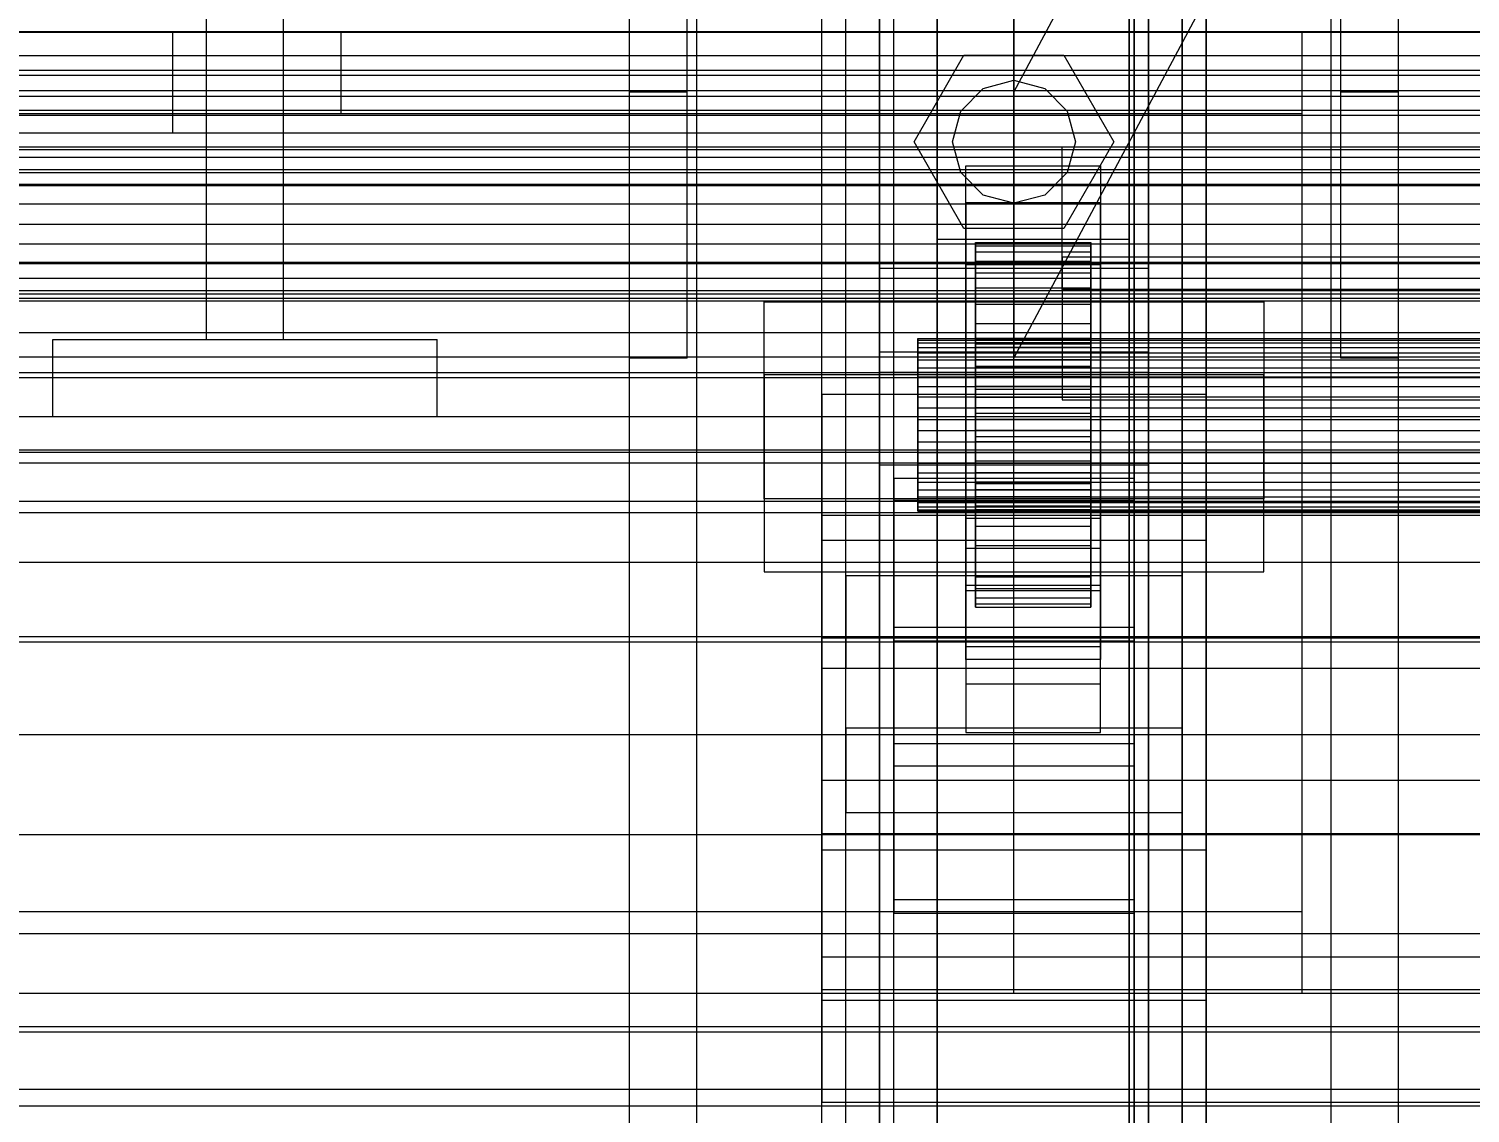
# Model space of a CAD drawing. Header units: millimetres. Extents: x -2500 to 58855, y -53268 to 6837.
# Drawn here: x -532.5 to -382.5, y -35012.5 to -34899.7 of the extents above; entities that cross this region are included whole.
import ezdxf

# ---------------------------------------------------------------- set-up
doc = ezdxf.new("R2010")
doc.units = ezdxf.units.MM
for name, color, linetype, lineweight in [('COTAS_O', 1, 'Continuous', 0), ('COTAS_R', 1, 'Continuous', 0), ('frontal_briquetadora', 7, 'Continuous', 0), ('frontal_C01', 7, 'Continuous', 0), ('frontal_C02', 7, 'Continuous', 0), ('frontal_C03', 7, 'Continuous', 0), ('frontal_mezcladora', 7, 'Continuous', 0), ('frontal_secador', 7, 'Continuous', 0)]:
    doc.layers.add(name, color=color, linetype=linetype, lineweight=lineweight)
doc.dimstyles.new('R19_100', dxfattribs={"dimtxt": 250, "dimasz": 150, "dimexe": 150, "dimexo": 80, "dimgap": 100, "dimtad": 1, "dimtih": 1, "dimtoh": 1, "dimdsep": 46, "dimcen": 0.09, "dimadec": 0, "dimazin": 0, "dimtfac": 1, "dimtdec": 4, "dimtofl": 0, "dimtmove": 0, "dimatfit": 3, "dimfxl": 1, "dimtolj": 1, "dimtzin": 0, "dimarcsym": 0})

# ---------------------------------------------------------------- blocks, each defined once
blk = doc.blocks.new('*D37')
at = {"layer": 'COTAS_R', "color": 0, "lineweight": -2, "transparency": 16777216}
for p, q in [((-1750, -35420), (-1750, -34450)), ((2600, -35420), (2600, -34450)), ((-1600, -34600), (2450, -34600))]:
    blk.add_line(p, q, dxfattribs=at)
at = {"layer": 'COTAS_R', "color": 0, "transparency": 16777216}
for points in [[(-1600, -34575), (-1600, -34625), (-1750, -34600)], [(2450, -34575), (2450, -34625), (2600, -34600)]]:
    blk.add_solid(points, dxfattribs=at)
at = {"layer": 'Defpoints', "color": 0, "transparency": 16777216}
for p in [(2600, -34600), (-1750, -35500), (2600, -35500)]:
    blk.add_point(p, dxfattribs=at)
blk = doc.blocks.new('*D42')
at = {"layer": 'COTAS_O', "color": 0, "lineweight": -2, "transparency": 16777216}
for p, q in [((-570, -33700), (200, -33700)), ((50, -34750), (50, -33850)), ((-570, -34900), (200, -34900))]:
    blk.add_line(p, q, dxfattribs=at)
at = {"layer": 'COTAS_O', "color": 0, "transparency": 16777216}
for points in [[(25, -33850), (75, -33850), (50, -33700)], [(25, -34750), (75, -34750), (50, -34900)]]:
    blk.add_solid(points, dxfattribs=at)
at = {"layer": 'Defpoints', "color": 0, "transparency": 16777216}
for p in [(-650, -33700), (50, -33700), (-650, -34900)]:
    blk.add_point(p, dxfattribs=at)
blk = doc.blocks.new('*D43')
at = {"layer": 'COTAS_O', "color": 0, "lineweight": -2, "transparency": 16777216}
for p, q in [((-650, -34820), (-650, -34050)), ((650, -34820), (650, -34050)), ((-500, -34200), (500, -34200))]:
    blk.add_line(p, q, dxfattribs=at)
at = {"layer": 'COTAS_O', "color": 0, "transparency": 16777216}
for points in [[(-500, -34175), (-500, -34225), (-650, -34200)], [(500, -34175), (500, -34225), (650, -34200)]]:
    blk.add_solid(points, dxfattribs=at)
at = {"layer": 'Defpoints', "color": 0, "transparency": 16777216}
for p in [(650, -34200), (-650, -34900), (650, -34900)]:
    blk.add_point(p, dxfattribs=at)

msp = doc.modelspace()

# ---------------------------------------------------------------- linework, layer by layer
at = {"layer": 'frontal_briquetadora'}
for p, q in [((-430, -35000), (-430, -34710)), ((-514, -34932), (-514, -34768)), ((-506, -34932), (-506, -34768)), ((-530, -34932), (-490, -34932)), ((-530, -34940), (-530, -34932)), ((-514, -34932), (-506, -34932)), ((-490, -34940), (-490, -34932)), ((-1330, -34940), (340, -34940)), ((-530, -34940), (-490, -34940)), ((-1330, -34950), (340, -34950)), ((-1330, -35000), (490, -35000)), ((-430, -35000), (-315, -35000)), ((-1330, -35010), (490, -35010))]:
    msp.add_line(p, q, dxfattribs=at)
at = {"layer": 'frontal_C01'}
for p, q in [((-470, -35975), (-470, -34088.498)), ((-463, -35975), (-463, -34088.498)), ((-397, -35975), (-397, -34088.498)), ((-390, -35975), (-390, -34088.498)), ((-442.5, -34948.719), (-442.5, -34289.775)), ((-417.5, -34289.775), (-417.5, -34948.719)), ((-442.5, -34974.088), (-442.5, -34315.145)), ((-417.5, -34974.088), (-417.5, -34315.145)), ((-450, -34937.719), (-450, -34553.51)), ((-410, -34553.51), (-410, -34937.719)), ((-450, -34985.087), (-450, -34600.878)), ((-410, -34985.087), (-410, -34600.878)), ((-450, -35051.931), (-450, -34667.722)), ((-410, -34667.722), (-410, -35051.931)), ((-447.5, -34956.601), (-447.5, -34681.867)), ((-412.5, -34681.867), (-412.5, -34956.601)), ((-447.5, -34966.206), (-447.5, -34691.472)), ((-412.5, -34966.206), (-412.5, -34691.472)), ((-450, -35089.826), (-450, -34705.616)), ((-410, -35089.826), (-410, -34705.616)), ((-438, -34921.581), (-438, -34775.467)), ((-418, -34775.467), (-418, -34921.581)), ((-438, -34781.871), (-438, -34927.984)), ((-418, -34927.984), (-418, -34781.871)), ((-470, -34933.934), (-470, -34830.934)), ((-464, -34933.934), (-464, -34830.934)), ((-430, -34933.934), (-375, -34830.934)), ((-430, -34830.934), (-430, -34933.934)), ((-396, -34933.934), (-396, -34830.934)), ((-390, -34933.934), (-390, -34830.934)), ((-444, -34935.427), (-444, -34840.795)), ((-416, -34840.795), (-416, -34935.427)), ((-444, -34850.401), (-444, -34945.033)), ((-416, -34945.033), (-416, -34850.401)), ((-470, -35975), (-470, -34888.934)), ((-463, -35975), (-463, -34888.934)), ((-397, -35975), (-397, -34888.934)), ((-390, -35975), (-390, -34888.934)), ((-440.4, -34911.434), (-435.2, -34902.427)), ((-435.2, -34902.427), (-424.8, -34902.427)), ((-424.8, -34902.427), (-419.6, -34911.434)), ((-433.2, -34905.891), (-430, -34905.034)), ((-430, -34905.034), (-426.8, -34905.891)), ((-435.543, -34908.234), (-433.2, -34905.891)), ((-426.8, -34905.891), (-424.457, -34908.234)), ((-436.4, -34911.434), (-435.543, -34908.234)), ((-424.457, -34908.234), (-423.6, -34911.434)), ((-435.2, -34920.44), (-440.4, -34911.434)), ((-435.543, -34914.634), (-436.4, -34911.434)), ((-419.6, -34911.434), (-424.8, -34920.44)), ((-423.6, -34911.434), (-424.457, -34914.634)), ((-435, -34917.791), (-435, -34913.949)), ((-435, -34913.949), (-421, -34913.949)), ((-435, -34953.738), (-435, -34913.949)), ((-421, -34913.949), (-421, -34917.791)), ((-421, -34913.949), (-421, -34953.738)), ((-433.2, -34916.976), (-435.543, -34914.634)), ((-424.457, -34914.634), (-426.8, -34916.976)), ((-430, -34917.834), (-433.2, -34916.976)), ((-426.8, -34916.976), (-430, -34917.834)), ((-421, -34917.791), (-435, -34917.791)), ((-435, -34917.791), (-435, -34957.58)), ((-421, -34957.58), (-421, -34917.791)), ((-418, -34921.581), (-438, -34921.581)), ((-438, -34921.581), (-438, -34927.984)), ((-424.8, -34920.44), (-435.2, -34920.44)), ((-418, -34927.984), (-418, -34921.581)), ((-434, -34931.906), (-434, -34921.927)), ((-434, -34921.927), (-434, -34922.258)), ((-434, -34921.927), (-422, -34921.927)), ((-434, -34922.888), (-434, -34921.927)), ((-434, -34932.063), (-434, -34922.258)), ((-434, -34922.258), (-434, -34923.858)), ((-434, -34922.258), (-422, -34922.258)), ((-434, -34932.361), (-434, -34922.888)), ((-434, -34922.888), (-422, -34922.888)), ((-434, -34925.076), (-434, -34922.888)), ((-422, -34922.258), (-422, -34921.927)), ((-422, -34921.927), (-422, -34931.906)), ((-422, -34921.927), (-422, -34922.888)), ((-422, -34923.858), (-422, -34922.258)), ((-422, -34922.258), (-422, -34932.063)), ((-422, -34922.888), (-422, -34932.361)), ((-422, -34922.888), (-422, -34925.076)), ((-435, -34928.037), (-435, -34924.195)), ((-435, -34924.195), (-421, -34924.195)), ((-435, -34963.984), (-435, -34924.195)), ((-434, -34932.821), (-434, -34923.858)), ((-434, -34923.858), (-434, -34926.619)), ((-434, -34923.858), (-422, -34923.858)), ((-422, -34926.619), (-422, -34923.858)), ((-422, -34923.858), (-422, -34932.821)), ((-421, -34924.195), (-421, -34928.037)), ((-421, -34924.195), (-421, -34963.984)), ((-434, -34933.398), (-434, -34925.076)), ((-434, -34925.076), (-422, -34925.076)), ((-434, -34928.341), (-434, -34925.076)), ((-422, -34925.076), (-422, -34933.398)), ((-422, -34925.076), (-422, -34928.341)), ((-434, -34934.129), (-434, -34926.619)), ((-434, -34926.619), (-434, -34930.353)), ((-434, -34926.619), (-422, -34926.619)), ((-422, -34930.353), (-422, -34926.619)), ((-422, -34926.619), (-422, -34934.129)), ((-456, -34948.581), (-456, -34928.09)), ((-456, -34928.09), (-404, -34928.09)), ((-456, -34935.669), (-456, -34928.09)), ((-438, -34927.984), (-418, -34927.984)), ((-421, -34928.037), (-435, -34928.037)), ((-435, -34928.037), (-435, -34967.826)), ((-434, -34934.944), (-434, -34928.341)), ((-434, -34928.341), (-422, -34928.341)), ((-434, -34932.461), (-434, -34928.341)), ((-422, -34928.341), (-422, -34934.944)), ((-422, -34928.341), (-422, -34932.461)), ((-421, -34967.826), (-421, -34928.037)), ((-404, -34928.09), (-404, -34948.581)), ((-404, -34928.09), (-404, -34935.669)), ((-434, -34935.897), (-434, -34930.353)), ((-434, -34930.353), (-434, -34934.804)), ((-434, -34930.353), (-422, -34930.353)), ((-422, -34934.804), (-422, -34930.353)), ((-422, -34930.353), (-422, -34935.897)), ((-440, -34932.361), (-440, -34931.906)), ((-440, -34931.906), (-440, -34932.063)), ((-440, -34931.906), (440, -34931.906)), ((-440, -34932.063), (-440, -34932.821)), ((-440, -34932.063), (440, -34932.063)), ((-434, -34932.063), (-434, -34931.906)), ((-422, -34931.906), (-434, -34931.906)), ((-434, -34931.906), (-434, -34932.361)), ((-434, -34932.821), (-434, -34932.063)), ((-422, -34932.063), (-434, -34932.063)), ((-422, -34931.906), (-422, -34932.063)), ((-422, -34932.361), (-422, -34931.906)), ((-422, -34932.063), (-422, -34932.821)), ((-440, -34933.398), (-440, -34932.361)), ((-440, -34932.361), (440, -34932.361)), ((-440, -34932.821), (-440, -34934.129)), ((-440, -34932.821), (440, -34932.821)), ((-440, -34934.944), (-440, -34933.398)), ((-440, -34933.398), (440, -34933.398)), ((-422, -34932.361), (-434, -34932.361)), ((-434, -34932.361), (-434, -34933.398)), ((-434, -34936.896), (-434, -34932.461)), ((-434, -34932.461), (-422, -34932.461)), ((-434, -34937.156), (-434, -34932.461)), ((-434, -34934.129), (-434, -34932.821)), ((-422, -34932.821), (-434, -34932.821)), ((-422, -34933.398), (-434, -34933.398)), ((-434, -34933.398), (-434, -34934.944)), ((-422, -34933.398), (-422, -34932.361)), ((-422, -34932.461), (-422, -34936.896)), ((-422, -34932.461), (-422, -34937.156)), ((-422, -34932.821), (-422, -34934.129)), ((-422, -34934.944), (-422, -34933.398)), ((-464, -34933.934), (-470, -34933.934)), ((-440, -34934.129), (-440, -34935.897)), ((-440, -34934.129), (440, -34934.129)), ((-440, -34936.896), (-440, -34934.944)), ((-440, -34934.944), (440, -34934.944)), ((-434, -34935.897), (-434, -34934.129)), ((-422, -34934.129), (-434, -34934.129)), ((-434, -34934.804), (-434, -34938.006)), ((-422, -34934.804), (-434, -34934.804)), ((-434, -34934.804), (-434, -34939.67)), ((-422, -34934.944), (-434, -34934.944)), ((-434, -34934.944), (-434, -34936.896)), ((-422, -34934.129), (-422, -34935.897)), ((-422, -34938.006), (-422, -34934.804)), ((-422, -34939.67), (-422, -34934.804)), ((-422, -34936.896), (-422, -34934.944)), ((-390, -34933.934), (-396, -34933.934)), ((-404, -34935.669), (-456, -34935.669)), ((-456, -34935.669), (-456, -34956.16)), ((-416, -34935.427), (-444, -34935.427)), ((-444, -34935.427), (-444, -34945.033)), ((-440, -34935.897), (-440, -34938.006)), ((-440, -34935.897), (440, -34935.897)), ((-434, -34938.006), (-434, -34935.897)), ((-422, -34935.897), (-434, -34935.897)), ((-422, -34935.897), (-422, -34938.006)), ((-416, -34945.033), (-416, -34935.427)), ((-404, -34956.16), (-404, -34935.669)), ((-410, -34937.719), (-450, -34937.719)), ((-450, -34937.719), (-450, -34985.087)), ((-450, -35321.929), (-450, -34937.719)), ((-440, -34939.12), (-440, -34936.896)), ((-440, -34936.896), (440, -34936.896)), ((-440, -34938.006), (-440, -34940.311)), ((440, -34938.006), (-440, -34938.006)), ((-422, -34936.896), (-434, -34936.896)), ((-434, -34936.896), (-434, -34939.12)), ((-434, -34939.12), (-434, -34937.156)), ((-434, -34937.156), (-422, -34937.156)), ((-434, -34942.105), (-434, -34937.156)), ((-434, -34938.006), (-422, -34938.006)), ((-434, -34940.311), (-434, -34938.006)), ((-422, -34939.12), (-422, -34936.896)), ((-422, -34937.156), (-422, -34939.12)), ((-422, -34937.156), (-422, -34942.105)), ((-422, -34938.006), (-422, -34940.311)), ((-410, -34985.087), (-410, -34937.719)), ((-410, -34937.719), (-410, -35321.929)), ((-440, -34941.464), (-440, -34939.12)), ((-440, -34939.12), (440, -34939.12)), ((-422, -34939.12), (-434, -34939.12)), ((-434, -34939.12), (-434, -34941.464)), ((-422, -34941.464), (-422, -34939.12)), ((-440, -34940.311), (-440, -34942.655)), ((-440, -34940.311), (440, -34940.311)), ((-434, -34940.311), (-434, -34939.67)), ((-434, -34939.67), (-434, -34944.619)), ((-434, -34939.67), (-422, -34939.67)), ((-434, -34942.655), (-434, -34940.311)), ((-422, -34940.311), (-434, -34940.311)), ((-422, -34944.619), (-422, -34939.67)), ((-422, -34939.67), (-422, -34940.311)), ((-422, -34940.311), (-422, -34942.655)), ((-440, -34943.769), (-440, -34941.464)), ((-440, -34941.464), (440, -34941.464)), ((-434, -34941.464), (-434, -34942.105)), ((-422, -34941.464), (-434, -34941.464)), ((-434, -34941.464), (-434, -34943.769)), ((-434, -34942.105), (-422, -34942.105)), ((-434, -34946.971), (-434, -34942.105)), ((-422, -34942.105), (-422, -34941.464)), ((-422, -34943.769), (-422, -34941.464)), ((-422, -34942.105), (-422, -34946.971)), ((-440, -34942.655), (-440, -34944.879)), ((-440, -34942.655), (440, -34942.655)), ((-440, -34945.878), (-440, -34943.769)), ((-440, -34943.769), (440, -34943.769)), ((-434, -34944.879), (-434, -34942.655)), ((-434, -34942.655), (-434, -34944.619)), ((-422, -34942.655), (-434, -34942.655)), ((-434, -34943.769), (-434, -34946.971)), ((-422, -34943.769), (-434, -34943.769)), ((-434, -34943.769), (-434, -34945.878)), ((-422, -34944.619), (-422, -34942.655)), ((-422, -34942.655), (-422, -34944.879)), ((-422, -34946.971), (-422, -34943.769)), ((-422, -34945.878), (-422, -34943.769)), ((-444, -34945.033), (-416, -34945.033)), ((-440, -34944.879), (-440, -34946.831)), ((-440, -34944.879), (440, -34944.879)), ((-434, -34944.619), (-434, -34949.314)), ((-434, -34944.619), (-422, -34944.619)), ((-434, -34946.831), (-434, -34944.879)), ((-434, -34944.879), (-434, -34949.314)), ((-422, -34944.879), (-434, -34944.879)), ((-422, -34949.314), (-422, -34944.619)), ((-422, -34949.314), (-422, -34944.879)), ((-422, -34944.879), (-422, -34946.831)), ((-417.5, -34946.462), (-442.5, -34946.462)), ((-442.5, -34946.462), (-442.5, -34976.344)), ((-442.5, -35055.938), (-442.5, -34946.462)), ((-440, -34947.646), (-440, -34945.878)), ((-440, -34945.878), (440, -34945.878)), ((-440, -34946.831), (-440, -34948.377)), ((-440, -34946.831), (440, -34946.831)), ((-434, -34945.878), (-434, -34951.422)), ((-422, -34945.878), (-434, -34945.878)), ((-434, -34945.878), (-434, -34947.646)), ((-434, -34948.377), (-434, -34946.831)), ((-434, -34946.831), (-434, -34953.434)), ((-422, -34946.831), (-434, -34946.831)), ((-434, -34946.971), (-422, -34946.971)), ((-434, -34951.422), (-434, -34946.971)), ((-422, -34951.422), (-422, -34945.878)), ((-422, -34947.646), (-422, -34945.878)), ((-422, -34953.434), (-422, -34946.831)), ((-422, -34946.831), (-422, -34948.377)), ((-422, -34946.971), (-422, -34951.422)), ((-417.5, -34976.344), (-417.5, -34946.462)), ((-417.5, -34946.462), (-417.5, -35055.938)), ((-404, -34948.581), (-456, -34948.581)), ((-456, -34948.581), (-456, -34956.16)), ((-440, -34948.954), (-440, -34947.646)), ((-440, -34947.646), (440, -34947.646)), ((-440, -34948.377), (-440, -34949.414)), ((-440, -34948.377), (440, -34948.377)), ((-434, -34947.646), (-434, -34955.156)), ((-422, -34947.646), (-434, -34947.646)), ((-434, -34947.646), (-434, -34948.954)), ((-434, -34949.414), (-434, -34948.377)), ((-434, -34948.377), (-434, -34956.7)), ((-422, -34948.377), (-434, -34948.377)), ((-422, -34955.156), (-422, -34947.646)), ((-422, -34948.954), (-422, -34947.646)), ((-422, -34956.7), (-422, -34948.377)), ((-422, -34948.377), (-422, -34949.414)), ((-404, -34956.16), (-404, -34948.581)), ((-442.5, -34974.088), (-442.5, -34948.719)), ((-442.5, -34948.719), (-417.5, -34948.719)), ((-440, -34949.712), (-440, -34948.954)), ((-440, -34948.954), (440, -34948.954)), ((-440, -34949.414), (-440, -34949.869)), ((-440, -34949.414), (440, -34949.414)), ((-440, -34949.869), (-440, -34949.712)), ((-440, -34949.712), (440, -34949.712)), ((-440, -34949.869), (440, -34949.869)), ((-434, -34948.954), (-434, -34957.917)), ((-422, -34948.954), (-434, -34948.954)), ((-434, -34948.954), (-434, -34949.712)), ((-434, -34949.314), (-434, -34953.434)), ((-434, -34949.314), (-422, -34949.314)), ((-434, -34949.869), (-434, -34949.414)), ((-434, -34949.414), (-434, -34958.887)), ((-422, -34949.414), (-434, -34949.414)), ((-434, -34949.712), (-434, -34959.517)), ((-422, -34949.712), (-434, -34949.712)), ((-434, -34949.712), (-434, -34949.869)), ((-434, -34949.869), (-434, -34959.849)), ((-422, -34949.869), (-434, -34949.869)), ((-422, -34957.917), (-422, -34948.954)), ((-422, -34949.712), (-422, -34948.954)), ((-422, -34953.434), (-422, -34949.314)), ((-422, -34958.887), (-422, -34949.414)), ((-422, -34949.414), (-422, -34949.869)), ((-422, -34959.517), (-422, -34949.712)), ((-422, -34949.869), (-422, -34949.712)), ((-422, -34959.849), (-422, -34949.869)), ((-417.5, -34948.719), (-417.5, -34974.088)), ((-450, -34963.07), (-450, -34950.263)), ((-450, -34950.263), (450, -34950.263)), ((-450, -34983.421), (-450, -34950.263)), ((-435, -34965.304), (-435, -34950.576)), ((-435, -34950.576), (-421, -34950.576)), ((-435, -34958.155), (-435, -34950.576)), ((-434, -34951.422), (-422, -34951.422)), ((-434, -34955.156), (-434, -34951.422)), ((-422, -34951.422), (-422, -34955.156)), ((-421, -34950.576), (-421, -34965.304)), ((-421, -34950.576), (-421, -34958.155)), ((-421, -34953.738), (-435, -34953.738)), ((-435, -34953.738), (-435, -34957.58)), ((-434, -34953.434), (-434, -34956.7)), ((-434, -34953.434), (-422, -34953.434)), ((-422, -34956.7), (-422, -34953.434)), ((-421, -34957.58), (-421, -34953.738)), ((-434, -34955.156), (-422, -34955.156)), ((-434, -34957.917), (-434, -34955.156)), ((-422, -34955.156), (-422, -34957.917)), ((-456, -34956.16), (-404, -34956.16)), ((-412.5, -34956.601), (-447.5, -34956.601)), ((-447.5, -34956.601), (-447.5, -34966.206)), ((-435, -34957.58), (-421, -34957.58)), ((-434, -34956.7), (-434, -34958.887)), ((-434, -34956.7), (-422, -34956.7)), ((-422, -34958.887), (-422, -34956.7)), ((-412.5, -34966.206), (-412.5, -34956.601)), ((-421, -34958.155), (-435, -34958.155)), ((-435, -34958.155), (-435, -34972.883)), ((-434, -34957.917), (-422, -34957.917)), ((-434, -34959.517), (-434, -34957.917)), ((-434, -34958.887), (-434, -34959.849)), ((-434, -34958.887), (-422, -34958.887)), ((-422, -34957.917), (-422, -34959.517)), ((-422, -34959.849), (-422, -34958.887)), ((-421, -34972.883), (-421, -34958.155)), ((-434, -34959.517), (-422, -34959.517)), ((-434, -34959.849), (-434, -34959.517)), ((-434, -34959.849), (-422, -34959.849)), ((-422, -34959.517), (-422, -34959.849)), ((450, -34963.07), (-450, -34963.07)), ((-450, -34963.07), (-450, -34996.228)), ((-421, -34963.984), (-435, -34963.984)), ((-435, -34963.984), (-435, -34967.826)), ((-421, -34967.826), (-421, -34963.984)), ((-447.5, -34966.206), (-412.5, -34966.206)), ((-421, -34965.304), (-435, -34965.304)), ((-435, -34965.304), (-435, -34972.883)), ((-421, -34972.883), (-421, -34965.304)), ((-435, -34967.826), (-421, -34967.826)), ((-435, -34972.883), (-421, -34972.883)), ((-417.5, -34974.088), (-442.5, -34974.088)), ((-442.5, -34976.344), (-417.5, -34976.344)), ((-442.5, -35085.819), (-442.5, -34976.344)), ((-417.5, -35085.819), (-417.5, -34976.344)), ((450, -34983.421), (-450, -34983.421)), ((-450, -34983.421), (-450, -34996.228)), ((-450, -34985.087), (-410, -34985.087)), ((-450, -35369.297), (-450, -34985.087)), ((-410, -35369.297), (-410, -34985.087)), ((-450, -34996.228), (450, -34996.228))]:
    msp.add_line(p, q, dxfattribs=at)
at = {"layer": 'frontal_C02'}
for p, q in [((-470, -35975), (-470, -33576.746)), ((-463, -35975), (-463, -33576.746)), ((-397, -35975), (-397, -33576.746)), ((-390, -35975), (-390, -33576.746)), ((-470, -35975), (-470, -34072.136)), ((-463, -35975), (-463, -34072.136)), ((-397, -35975), (-397, -34072.136)), ((-390, -35975), (-390, -34072.136)), ((-442.5, -34963.35), (-442.5, -34430.927)), ((-417.5, -34430.927), (-417.5, -34963.35)), ((-442.5, -34990.315), (-442.5, -34457.893)), ((-417.5, -34990.315), (-417.5, -34457.893)), ((-450, -34952.924), (-450, -34602.206)), ((-410, -34602.206), (-410, -34952.924)), ((-450, -35000.741), (-450, -34650.022)), ((-410, -35000.741), (-410, -34650.022)), ((-450, -35126.72), (-450, -34776.002)), ((-410, -34776.002), (-410, -35126.72)), ((-447.5, -34972.449), (-447.5, -34790.744)), ((-412.5, -34790.744), (-412.5, -34972.449)), ((-447.5, -34981.217), (-447.5, -34799.512)), ((-412.5, -34981.217), (-412.5, -34799.512)), ((-470, -34906.253), (-470, -34803.253)), ((-464, -34906.253), (-464, -34803.253)), ((-430, -34906.253), (-375, -34803.253)), ((-430, -34803.253), (-430, -34906.253)), ((-396, -34906.253), (-396, -34803.253)), ((-390, -34906.253), (-390, -34803.253)), ((-450, -35164.974), (-450, -34814.255)), ((-410, -35164.974), (-410, -34814.255)), ((-470, -35975), (-470, -34861.253)), ((-463, -35975), (-463, -34861.253)), ((-397, -35975), (-397, -34861.253)), ((-390, -35975), (-390, -34861.253)), ((-438, -35025.149), (-438, -34877.651)), ((-418, -34877.651), (-418, -35025.149)), ((-438, -34883.496), (-438, -35030.995)), ((-418, -35030.995), (-418, -34883.496)), ((-464, -34906.253), (-470, -34906.253)), ((-390, -34906.253), (-396, -34906.253)), ((-425, -34926.812), (-425, -34911.965)), ((-425, -34911.965), (425, -34911.965)), ((-425, -34923.441), (-425, -34911.965)), ((-444, -34933.336), (-444, -34924.568)), ((-444, -34924.568), (-416, -34924.568)), ((-444, -35020.097), (-444, -34924.568)), ((425, -34923.441), (-425, -34923.441)), ((-425, -34923.441), (-425, -34938.288)), ((-416, -34924.568), (-416, -34933.336)), ((-416, -34924.568), (-416, -35020.097)), ((425, -34926.812), (-425, -34926.812)), ((-425, -34926.812), (-425, -34938.288)), ((-416, -34933.336), (-444, -34933.336)), ((-444, -34933.336), (-444, -35028.865)), ((-416, -35028.865), (-416, -34933.336)), ((-425, -34938.288), (425, -34938.288)), ((-410, -34952.924), (-450, -34952.924)), ((-450, -34952.924), (-450, -35000.741)), ((-450, -35303.643), (-450, -34952.924)), ((-410, -35000.741), (-410, -34952.924)), ((-410, -34952.924), (-410, -35303.643)), ((-417.5, -34961.978), (-442.5, -34961.978)), ((-442.5, -34961.978), (-442.5, -34991.687)), ((-442.5, -35130.993), (-442.5, -34961.978)), ((-417.5, -34991.687), (-417.5, -34961.978)), ((-417.5, -34961.978), (-417.5, -35130.993)), ((-442.5, -34990.315), (-442.5, -34963.35)), ((-442.5, -34963.35), (-417.5, -34963.35)), ((-417.5, -34963.35), (-417.5, -34990.315)), ((-450, -34977.896), (-450, -34966.206)), ((-450, -34966.206), (450, -34966.206)), ((-450, -34999.677), (-450, -34966.206)), ((-412.5, -34972.449), (-447.5, -34972.449)), ((-447.5, -34972.449), (-447.5, -34981.217)), ((-412.5, -34981.217), (-412.5, -34972.449)), ((450, -34977.896), (-450, -34977.896)), ((-450, -34977.896), (-450, -35011.368)), ((-447.5, -34981.217), (-412.5, -34981.217)), ((-417.5, -34990.315), (-442.5, -34990.315)), ((-442.5, -34991.687), (-417.5, -34991.687)), ((-442.5, -35160.701), (-442.5, -34991.687)), ((-417.5, -35160.701), (-417.5, -34991.687)), ((450, -34999.677), (-450, -34999.677)), ((-450, -34999.677), (-450, -35011.368)), ((-450, -35000.741), (-410, -35000.741)), ((-450, -35351.46), (-450, -35000.741)), ((-410, -35351.46), (-410, -35000.741)), ((-450, -35011.368), (450, -35011.368))]:
    msp.add_line(p, q, dxfattribs=at)
at = {"layer": 'frontal_C03'}
for p, q in [((-470, -35975), (-470, -33153.291)), ((-463, -35975), (-463, -33153.291)), ((-397, -35975), (-397, -33153.291)), ((-390, -35975), (-390, -33153.291)), ((-470, -35975), (-470, -33352.58)), ((-463, -35975), (-463, -33352.58)), ((-397, -35975), (-397, -33352.58)), ((-390, -35975), (-390, -33352.58)), ((-470, -35975), (-470, -34079.714)), ((-463, -35975), (-463, -34079.714)), ((-397, -35975), (-397, -34079.714)), ((-390, -35975), (-390, -34079.714)), ((-470, -35975), (-470, -34806.848)), ((-463, -35975), (-463, -34806.848)), ((-397, -35975), (-397, -34806.848)), ((-390, -35975), (-390, -34806.848)), ((-450, -35163.898), (-450, -34840.727)), ((-450, -35164.446), (-450, -34841.275)), ((-410, -34840.727), (-410, -35163.898)), ((-410, -34841.275), (-410, -35164.446)), ((-442.5, -35401.467), (-442.5, -34847.163)), ((-417.5, -34847.163), (-417.5, -35401.467)), ((-447.5, -35183.935), (-447.5, -34856.497)), ((-412.5, -34856.497), (-412.5, -35183.935)), ((-447.5, -35192.014), (-447.5, -34864.576)), ((-412.5, -35192.014), (-412.5, -34864.576)), ((-442.5, -35428.213), (-442.5, -34873.909)), ((-417.5, -35428.213), (-417.5, -34873.909)), ((-450, -35202.968), (-450, -34879.797)), ((-410, -35202.968), (-410, -34879.797)), ((-450, -35212.051), (-450, -34888.88)), ((-410, -35212.051), (-410, -34888.88))]:
    msp.add_line(p, q, dxfattribs=at)
at = {"layer": 'frontal_mezcladora'}
for p, q in [((-470, -34900), (-470, -34880)), ((-750, -34900), (750, -34900)), ((-750, -34900), (-400, -34900)), ((-630, -34900), (-470, -34900)), ((-600, -34900), (600, -34900)), ((-600, -34900), (-500, -34900)), ((-582.5, -34900), (-517.5, -34900)), ((-517.5, -34910.5), (-517.5, -34900)), ((-500, -34908.5), (-500, -34900)), ((-400, -34908.5), (-400, -34900)), ((-750, -34908.5), (-400, -34908.5)), ((-600, -34908.5), (-500, -34908.5)), ((-400, -34991.5), (-400, -34908.5)), ((-750, -34910.5), (750, -34910.5)), ((-582.5, -34910.5), (-517.5, -34910.5)), ((-750, -34991.5), (-400, -34991.5)), ((-400, -35000), (-400, -34991.5)), ((-750, -35000), (-400, -35000))]:
    msp.add_line(p, q, dxfattribs=at)
at = {"layer": 'frontal_secador'}
for p, q in [((1250, -34902.485), (-1250, -34902.485)), ((1250, -34904), (-1250, -34904)), ((1250, -34904.545), (-1250, -34904.545)), ((1250, -34906.144), (-1250, -34906.144)), ((1250, -34906.709), (-1250, -34906.709)), ((-1250, -34908.142), (1250, -34908.142)), ((1250, -34908.686), (-1250, -34908.686)), ((1320, -34912), (-1320, -34912)), ((1320, -34912.273), (-1320, -34912.273)), ((1250, -34912), (-1250, -34912)), ((1320, -34913.072), (-1320, -34913.072)), ((1320, -34914.343), (-1320, -34914.343)), ((1250, -34914.651), (-1250, -34914.651)), ((1320, -34916), (-1320, -34916)), ((1250, -34915.859), (-1250, -34915.859)), ((1320, -34917.929), (-1320, -34917.929)), ((-1320, -34920), (1320, -34920)), ((-1250, -34920), (1250, -34920)), ((1320, -34922.071), (-1320, -34922.071)), ((1320, -34924), (-1320, -34924)), ((1250, -34924.141), (-1250, -34924.141)), ((1320, -34925.657), (-1320, -34925.657)), ((1320, -34926.928), (-1320, -34926.928)), ((1250, -34927.285), (-1250, -34927.285)), ((1320, -34927.727), (-1320, -34927.727)), ((1320, -34928), (-1320, -34928)), ((1250, -34928), (-1250, -34928)), ((1250, -34931.314), (-1250, -34931.314)), ((1250, -34933.856), (-1250, -34933.856)), ((1250, -34935.455), (-1250, -34935.455)), ((1250, -34936), (-1250, -34936)), ((1360, -34943.5), (-1360, -34943.5)), ((1250, -34943.75), (-1250, -34943.75)), ((1360, -34944.863), (-1360, -34944.863)), ((1360, -34948.859), (-1360, -34948.859)), ((1360, -34955.216), (-1360, -34955.216)), ((1360, -34963.5), (-1360, -34963.5)), ((1250, -34962.924), (-1250, -34962.924)), ((1360, -34973.147), (-1360, -34973.147)), ((-1360, -34983.5), (1360, -34983.5)), ((-1250, -34983.5), (1250, -34983.5)), ((1360, -34993.853), (-1360, -34993.853)), ((1360, -35003.5), (-1360, -35003.5)), ((1250, -35004.076), (-1250, -35004.076)), ((1360, -35011.784), (-1360, -35011.784))]:
    msp.add_line(p, q, dxfattribs=at)

# ---------------------------------------------------------------- dimensions: what is measured, and where the dimension line sits
at = {"layer": 'COTAS_O'}
for p2, distance, picture, middle in [((-650, -33700), -700, '*D42', (50, -34300)), ((650, -34900), 700, '*D43', (0, -34200))]:
    dim = msp.add_aligned_dim(p1=(-650, -34900), p2=p2, distance=distance, text='<> O', dimstyle='R19_100', dxfattribs=at)
    dim.commit()
    dim.dimension.update_dxf_attribs({"geometry": picture, "text_midpoint": middle})
at = {"layer": 'COTAS_R'}
dim = msp.add_aligned_dim(p1=(-1750, -35500), p2=(2600, -35500), distance=900, text='<> R', dimstyle='R19_100', dxfattribs=at)
dim.commit()
dim.dimension.update_dxf_attribs({"geometry": '*D37', "text_midpoint": (425, -34600)})

doc.saveas('drawing.dxf')
